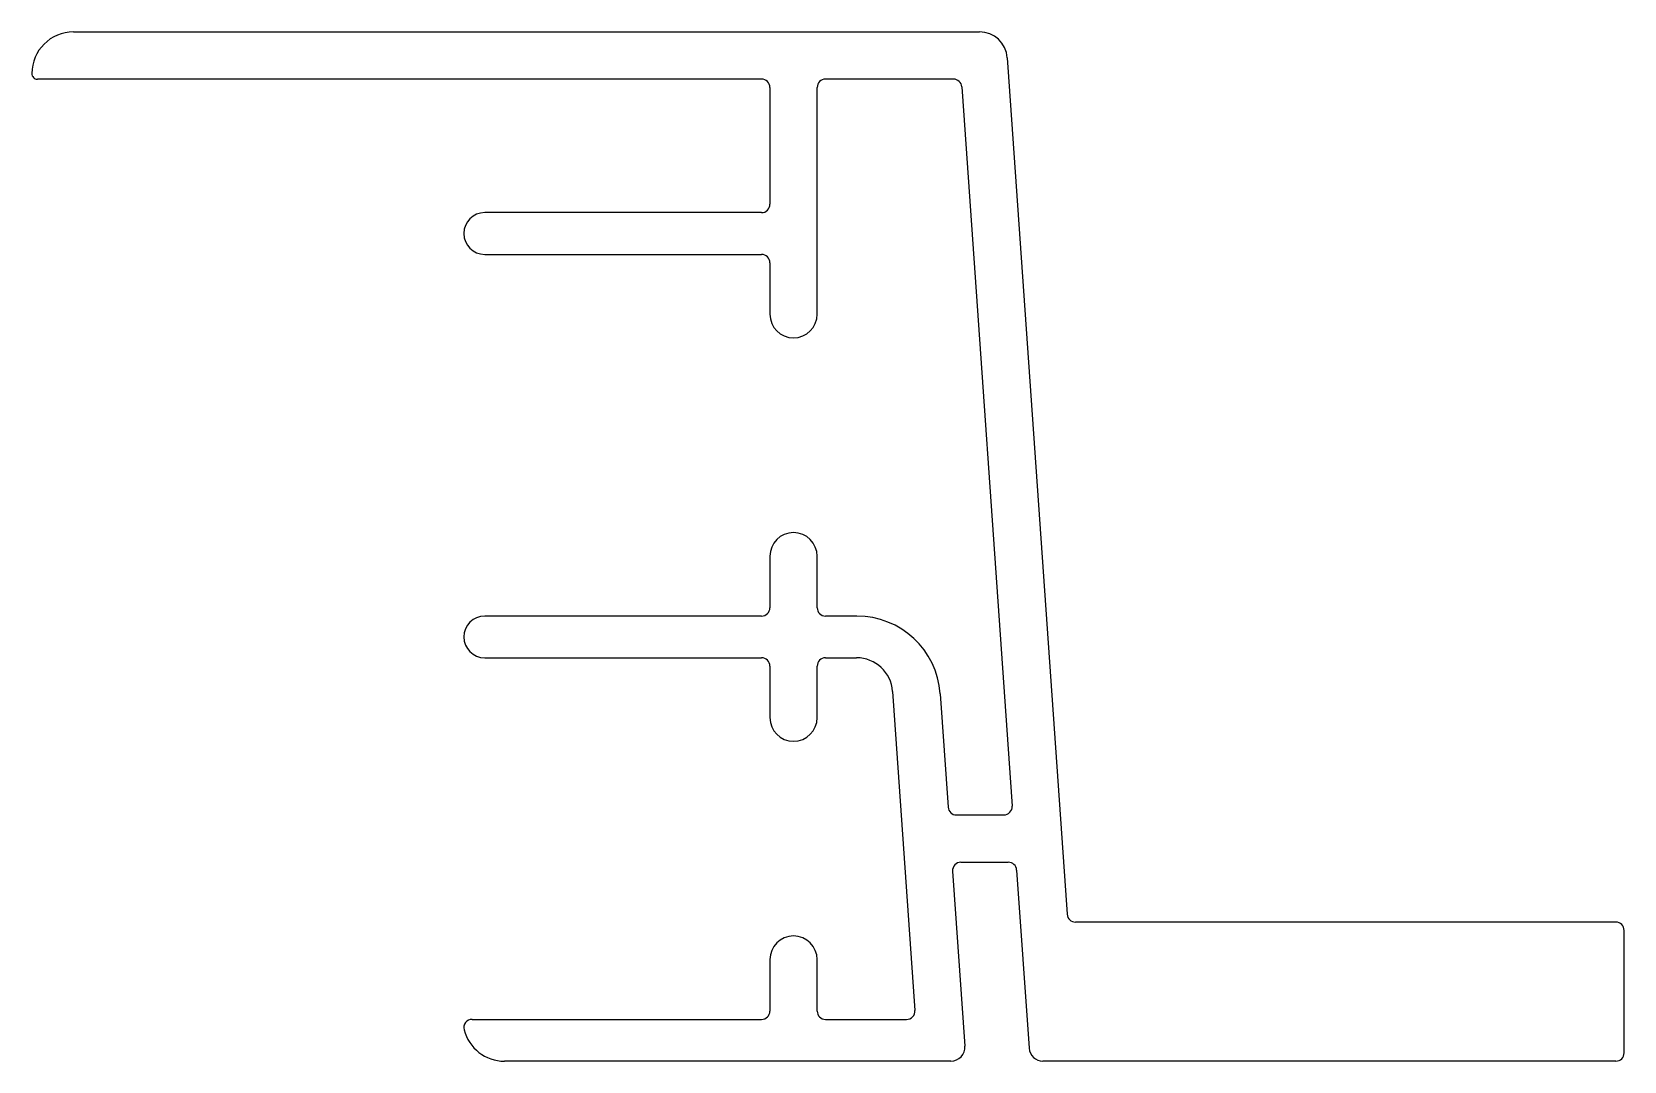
# Model space of a CAD drawing. Extents: x 1019.2 to 1076.4, y 259.1 to 296.1.
import ezdxf

# ---------------------------------------------------------------- set-up
doc = ezdxf.new("R2010")
doc.units = 0
doc.layers.get('0').update_dxf_attribs({"linetype": 'CONTINUOUS'})

msp = doc.modelspace()

# ---------------------------------------------------------------- linework, layer by layer
at = {"color": 7}
for p, q in [((1020.695, 296.137), (1053.253, 296.137)), ((1054.25, 295.206), (1056.403, 264.416)), ((1045.42, 294.437), (1019.395, 294.437)), ((1052.32, 294.437), (1047.72, 294.437)), ((1052.62, 294.158), (1054.427, 268.307)), ((1045.72, 294.137), (1045.72, 289.937)), ((1047.42, 285.987), (1047.42, 294.137)), ((1045.42, 289.637), (1035.47, 289.637)), ((1035.47, 288.137), (1045.42, 288.137)), ((1045.72, 287.837), (1045.72, 285.987)), ((1045.72, 277.287), (1045.72, 275.437)), ((1047.42, 275.437), (1047.42, 277.287)), ((1045.42, 275.137), (1035.47, 275.137)), ((1048.847, 275.137), (1047.72, 275.137)), ((1035.47, 273.637), (1045.42, 273.637)), ((1047.72, 273.637), (1048.833, 273.637)), ((1045.72, 273.337), (1045.72, 271.487)), ((1047.42, 271.487), (1047.42, 273.337)), ((1050.129, 272.427), (1050.931, 260.958)), ((1051.839, 272.346), (1052.125, 268.266)), ((1052.424, 267.987), (1054.128, 267.987)), ((1052.585, 266.287), (1054.289, 266.287)), ((1052.285, 265.966), (1052.725, 259.672)), ((1054.588, 266.008), (1055.036, 259.602)), ((1076.123, 264.137), (1056.703, 264.137)), ((1076.423, 259.437), (1076.423, 263.837)), ((1045.72, 262.787), (1045.72, 260.937)), ((1047.42, 260.937), (1047.42, 262.787)), ((1035.02, 260.637), (1045.42, 260.637)), ((1047.72, 260.637), (1050.632, 260.637)), ((1052.227, 259.137), (1036.182, 259.137)), ((1076.123, 259.137), (1055.535, 259.137))]:
    msp.add_line(p, q, dxfattribs=at)
for centre, radius, start, end in [((1020.695, 294.637), 1.5, 90, 179.9999), ((1053.253, 295.137), 1, 4, 90), ((1019.395, 294.637), 0.2, 179.9999, 270), ((1045.42, 294.137), 0.3, 0, 90), ((1047.72, 294.137), 0.3, 90, 180), ((1052.32, 294.137), 0.3, 4, 90), ((1035.47, 288.887), 0.75, 90, 270), ((1045.42, 289.937), 0.3, 270, 0), ((1045.42, 287.837), 0.3, 0, 90), ((1046.57, 285.987), 0.85, 180, 0), ((1046.57, 277.287), 0.85, 0, 180), ((1045.42, 275.437), 0.3, 270, 0), ((1047.72, 275.437), 0.3, 180, 270), ((1035.47, 274.387), 0.75, 90, 270), ((1048.847, 272.137), 3, 4, 90), ((1045.42, 273.337), 0.3, 0, 90), ((1047.72, 273.337), 0.3, 90, 180), ((1048.833, 272.337), 1.3, 4, 90), ((1046.57, 271.487), 0.85, 180, 0), ((1052.424, 268.287), 0.3, 184, 270), ((1054.128, 268.287), 0.3, 270, 4), ((1052.585, 265.987), 0.3, 90, 184), ((1054.289, 265.987), 0.3, 4, 90), ((1056.703, 264.437), 0.3, 184, 270), ((1076.123, 263.837), 0.3, 0, 90), ((1046.57, 262.787), 0.85, 0, 180), ((1035.02, 260.337), 0.3, 90, 194.4775), ((1045.42, 260.937), 0.3, 270, 0), ((1047.72, 260.937), 0.3, 180, 270), ((1050.632, 260.937), 0.3, 270, 4), ((1036.182, 260.637), 1.5, 194.4775, 270), ((1052.227, 259.637), 0.5, 270, 4), ((1055.535, 259.637), 0.5, 184, 270), ((1076.123, 259.437), 0.3, 270, 0)]:
    msp.add_arc(centre, radius, start, end, dxfattribs=at)

doc.saveas('drawing.dxf')
